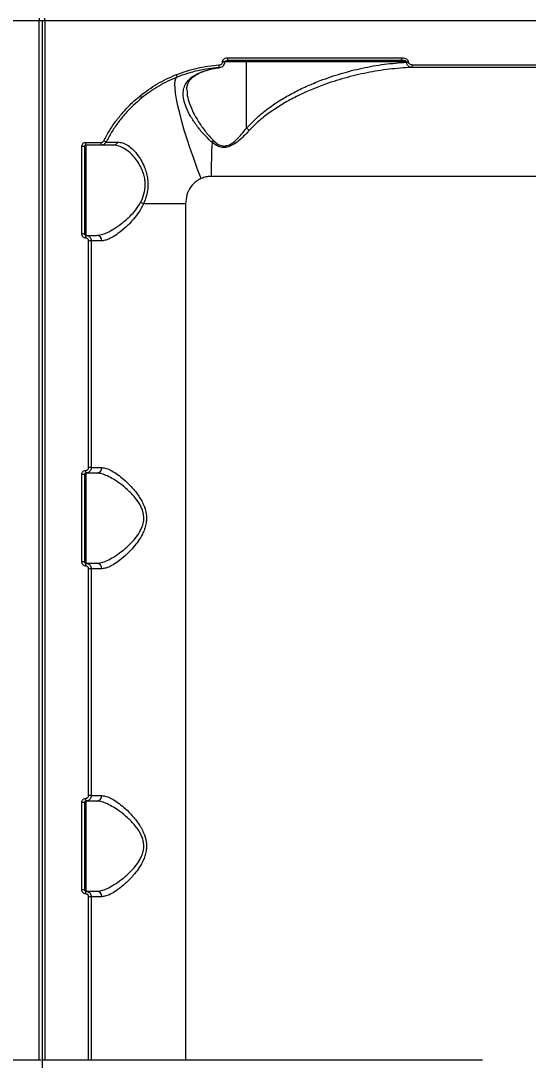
# Model space of a CAD drawing. Header units: millimetres. Extents: x -8422 to 28150, y -6982 to 5510.
# Drawn here: x 17342.7 to 17528.3, y -722.9 to -342.5 of the extents above; entities that cross this region are included whole.
import ezdxf

# ---------------------------------------------------------------- set-up
doc = ezdxf.new("R2010")
doc.units = ezdxf.units.MM
for name, color, linetype in [('DIKOM_ОБЪЕКТ', 7, 'Continuous'), ('DIKOM_РАЗМЕР_ЗОНА', 7, 'Continuous'), ('DIKOM_РАЗМЕР_ОБЪЕКТА', 7, 'Continuous')]:
    doc.layers.add(name, color=color, linetype=linetype)
doc.styles.add('style1', font='arial.ttf', dxfattribs={"width": 0.8})
doc.dimstyles.new('1-50', dxfattribs={"dimtxt": 300, "dimasz": 200, "dimexe": 100, "dimexo": 0, "dimgap": 100, "dimtad": 1, "dimdec": 0, "dimtxsty": 'style1', "dimcen": 0, "dimclrd": 7, "dimclre": 7, "dimadec": 1, "dimazin": 2, "dimtfac": 1, "dimtdec": 0, "dimtmove": 1, "dimatfit": 3, "dimfxl": 0, "dimlwd": 25, "dimlwe": 18, "dimarcsym": 0})

# ---------------------------------------------------------------- blocks, each defined once
blk = doc.blocks.new('*D15')
at = {"layer": 'Defpoints', "color": 0, "transparency": 16777216}
for p in [(19380.28, 3651.45), (27070.13, 3651.45), (15204.41, -3115.19)]:
    blk.add_point(p, dxfattribs=at)
at = {"layer": 'DIKOM_РАЗМЕР_ОБЪЕКТА', "color": 7, "lineweight": 18, "transparency": 16777216}
for p, q in [((19380.28, 3651.45), (27170.13, 3651.45)), ((15204.41, -3115.19), (27170.13, -3115.19))]:
    blk.add_line(p, q, dxfattribs=at)
at = {"layer": 'DIKOM_РАЗМЕР_ОБЪЕКТА', "color": 7, "lineweight": 25, "transparency": 16777216}
blk.add_line((27070.13, -2915.19), (27070.13, 3451.45), dxfattribs=at)
at = {"layer": 'DIKOM_РАЗМЕР_ОБЪЕКТА', "color": 7, "transparency": 16777216}
for points in [[(27036.8, 3451.45), (27103.47, 3451.45), (27070.13, 3651.45)], [(27036.8, -2915.19), (27103.47, -2915.19), (27070.13, -3115.19)]]:
    blk.add_solid(points, dxfattribs=at)
at = {"layer": 'DIKOM_РАЗМЕР_ОБЪЕКТА', "color": 0, "transparency": 16777216, "insert": (26816.96, -135.25), "char_height": 300, "attachment_point": 5, "rotation": 90, "style": 'style1'}
blk.add_mtext('6750', dxfattribs=at)
blk = doc.blocks.new('*D16')
at = {"layer": 'Defpoints', "color": 0, "transparency": 16777216}
for p in [(12490, 1387.95), (23986.61, 1004.03), (12490, -5796.5)]:
    blk.add_point(p, dxfattribs=at)
at = {"layer": 'DIKOM_РАЗМЕР_ОБЪЕКТА', "color": 7, "lineweight": 18, "transparency": 16777216}
for p, q in [((12490, 1387.95), (12490, -5896.5)), ((23986.61, 1004.03), (23986.61, -5896.5))]:
    blk.add_line(p, q, dxfattribs=at)
at = {"layer": 'DIKOM_РАЗМЕР_ОБЪЕКТА', "color": 7, "lineweight": 25, "transparency": 16777216}
blk.add_line((23786.61, -5796.5), (12690, -5796.5), dxfattribs=at)
at = {"layer": 'DIKOM_РАЗМЕР_ОБЪЕКТА', "color": 7, "transparency": 16777216}
for points in [[(12690, -5763.17), (12690, -5829.83), (12490, -5796.5)], [(23786.61, -5763.17), (23786.61, -5829.83), (23986.61, -5796.5)]]:
    blk.add_solid(points, dxfattribs=at)
at = {"layer": 'DIKOM_РАЗМЕР_ОБЪЕКТА', "color": 0, "transparency": 16777216, "insert": (18238.3, -5543.33), "char_height": 300, "attachment_point": 5, "style": 'style1'}
blk.add_mtext('11500', dxfattribs=at)
blk = doc.blocks.new('*D14')
at = {"layer": 'Defpoints', "color": 0, "transparency": 16777216}
for p in [(20684.73, 5148.63), (28049.7, 5148.63), (14575.76, -5055.5)]:
    blk.add_point(p, dxfattribs=at)
at = {"layer": 'DIKOM_РАЗМЕР_ЗОНА', "color": 7, "lineweight": 18, "transparency": 16777216}
for p, q in [((20684.73, 5148.63), (28149.7, 5148.63)), ((14575.76, -5055.5), (28149.7, -5055.5))]:
    blk.add_line(p, q, dxfattribs=at)
at = {"layer": 'DIKOM_РАЗМЕР_ЗОНА', "color": 7, "lineweight": 25, "transparency": 16777216}
blk.add_line((28049.7, -4855.5), (28049.7, 4948.63), dxfattribs=at)
at = {"layer": 'DIKOM_РАЗМЕР_ЗОНА', "color": 7, "transparency": 16777216}
for points in [[(28016.36, 4948.63), (28083.03, 4948.63), (28049.7, 5148.63)], [(28016.36, -4855.5), (28083.03, -4855.5), (28049.7, -5055.5)]]:
    blk.add_solid(points, dxfattribs=at)
at = {"layer": 'DIKOM_РАЗМЕР_ЗОНА', "color": 0, "transparency": 16777216, "insert": (27796.52, -63.59), "char_height": 300, "attachment_point": 5, "rotation": 90, "style": 'style1'}
blk.add_mtext('10200', dxfattribs=at)
blk = doc.blocks.new('*D13')
at = {"layer": 'Defpoints', "color": 0, "transparency": 16777216}
for p in [(10490, 1785.06), (25983.09, 460.53), (10490, -6882.5)]:
    blk.add_point(p, dxfattribs=at)
at = {"layer": 'DIKOM_РАЗМЕР_ЗОНА', "color": 7, "lineweight": 18, "transparency": 16777216}
for p, q in [((10490, 1785.06), (10490, -6982.5)), ((25983.09, 460.53), (25983.09, -6982.5))]:
    blk.add_line(p, q, dxfattribs=at)
at = {"layer": 'DIKOM_РАЗМЕР_ЗОНА', "color": 7, "lineweight": 25, "transparency": 16777216}
blk.add_line((25783.09, -6882.5), (10690, -6882.5), dxfattribs=at)
at = {"layer": 'DIKOM_РАЗМЕР_ЗОНА', "color": 7, "transparency": 16777216}
for points in [[(10690, -6849.17), (10690, -6915.83), (10490, -6882.5)], [(25783.09, -6849.17), (25783.09, -6915.83), (25983.09, -6882.5)]]:
    blk.add_solid(points, dxfattribs=at)
at = {"layer": 'DIKOM_РАЗМЕР_ЗОНА', "color": 0, "transparency": 16777216, "insert": (18236.55, -6629.33), "char_height": 300, "attachment_point": 5, "style": 'style1'}
blk.add_mtext('15500', dxfattribs=at)

msp = doc.modelspace()

# ---------------------------------------------------------------- linework, layer by layer
at = {"layer": 'DIKOM_ОБЪЕКТ', "color": 7, "linetype": 'Continuous', "lineweight": 15}
for p, q in [((17349.42, -342.55), (16930.42, -342.55)), ((17350.42, -342.55), (17349.42, -342.55)), ((17349.42, -722.87), (17349.42, -342.55)), ((17350.42, -342.55), (17350.42, -727.84)), ((17351.43, -342.55), (17350.42, -342.55)), ((17770.42, -342.55), (17351.43, -342.55)), ((17351.43, -342.55), (17351.43, -722.87)), ((17481.72, -357.05), (17418.24, -357.05)), ((17418.4, -356.05), (17482.04, -356.05)), ((17416.44, -357.63), (17416.44, -357.55)), ((17417.28, -357.55), (17416.44, -357.55)), ((17417.28, -357.63), (17416.44, -357.63)), ((17417.28, -357.63), (17417.28, -357.55)), ((17425.23, -357.55), (17417.28, -357.55)), ((17425.23, -381.79), (17425.23, -357.55)), ((17483.76, -357.55), (17425.23, -357.55)), ((17483.76, -357.67), (17483.76, -357.55)), ((17483.76, -357.55), (17484.4, -357.55)), ((17483.76, -357.67), (17484.4, -357.67)), ((17484.4, -357.55), (17484.4, -357.67)), ((17548.62, -359.6), (17485.58, -359.6)), ((17485.88, -358.61), (17549.06, -358.61)), ((17366.46, -387.05), (17372.09, -387.05)), ((17364.96, -420.55), (17364.96, -388.55)), ((17365.92, -388.55), (17364.96, -388.55)), ((17365.92, -388.55), (17365.92, -420.55)), ((17372.04, -388.05), (17366.42, -388.05)), ((17366.42, -388.05), (17366.42, -421.05)), ((17732.42, -399.5), (17412.27, -399.5)), ((17402.93, -409.55), (17387.52, -409.55)), ((17402.93, -409.55), (17402.93, -722.87)), ((17365.92, -420.55), (17364.96, -420.55)), ((17366.42, -421.05), (17370.47, -421.05)), ((17367.46, -506.05), (17367.46, -423.05)), ((17368.42, -423.05), (17367.46, -423.05)), ((17372.28, -423.05), (17368.42, -423.05)), ((17368.42, -423.05), (17368.42, -506.05)), ((17364.96, -540.55), (17364.96, -508.55)), ((17365.92, -508.55), (17364.96, -508.55)), ((17365.92, -508.55), (17365.92, -540.55)), ((17370.47, -508.05), (17366.42, -508.05)), ((17366.42, -508.05), (17366.42, -541.05)), ((17368.42, -506.05), (17367.46, -506.05)), ((17368.42, -506.05), (17372.28, -506.05)), ((17365.92, -540.55), (17364.96, -540.55)), ((17366.42, -541.05), (17370.47, -541.05)), ((17367.46, -626.05), (17367.46, -543.05)), ((17368.42, -543.05), (17367.46, -543.05)), ((17372.28, -543.05), (17368.42, -543.05)), ((17368.42, -543.05), (17368.42, -626.05)), ((17368.42, -626.05), (17367.46, -626.05)), ((17368.42, -626.05), (17372.28, -626.05)), ((17364.96, -660.55), (17364.96, -628.55)), ((17365.92, -628.55), (17364.96, -628.55)), ((17365.92, -628.55), (17365.92, -660.55)), ((17370.47, -628.05), (17366.42, -628.05)), ((17366.42, -628.05), (17366.42, -661.05)), ((17365.92, -660.55), (17364.96, -660.55)), ((17366.42, -661.05), (17370.47, -661.05)), ((17368.42, -663.05), (17367.46, -663.05)), ((17367.46, -722.87), (17367.46, -663.05)), ((17372.28, -663.05), (17368.42, -663.05)), ((17368.42, -663.05), (17368.42, -722.87)), ((17350.13, -722.87), (17189.2, -722.87)), ((17511.48, -722.87), (17350.55, -722.87))]:
    msp.add_line(p, q, dxfattribs=at)
at = {"layer": 'DIKOM_ОБЪЕКТ', "color": 7, "linetype": 'Continuous', "lineweight": 15, "flags": 128}
for points in [[(17425.07, -357.05), (17425.11, -357.06), (17425.14, -357.08), (17425.16, -357.13), (17425.19, -357.19), (17425.21, -357.27), (17425.22, -357.36), (17425.23, -357.45), (17425.23, -357.55)], [(17481.72, -357.05), (17481.78, -357.03), (17481.84, -356.97), (17481.9, -356.88), (17481.95, -356.75), (17481.98, -356.6), (17482.01, -356.43), (17482.03, -356.24), (17482.04, -356.05)], [(17408.63, -400.26), (17407.22, -396.56), (17405.89, -392.91), (17404.64, -389.32), (17403.5, -385.84), (17402.46, -382.51), (17401.55, -379.35), (17400.77, -376.4), (17400.12, -373.68), (17399.62, -371.22), (17399.26, -369.06), (17399.06, -367.2), (17399.02, -365.66), (17399.13, -364.47), (17399.39, -363.63), (17399.81, -363.15)], [(17350.55, -723.96), (17350.55, -723.32), (17350.55, -722.96), (17350.55, -722.87)]]:
    msp.add_lwpolyline(points, dxfattribs=at)
at = {"layer": 'DIKOM_ОБЪЕКТ', "color": 7, "linetype": 'Continuous', "lineweight": 15}
for centre, radius, start, end in [((17458.61, -342.31), 109.19, 179.601, 180.1258), ((17242.24, -342.31), 109.19, 359.8742, 0.399), ((17416.73, -356.29), 1.69, 333.3107, 8.2989), ((17413.19, -359.06), 1.97, 340.7451, 10.0786), ((17484.74, -358.81), 1.16, 316.5667, 10.0574), ((17397.42, -363.31), 2.39, 3.8092, 27.0559), ((17383.72, -372.4), 3.55, 27.4531, 42.8118), ((17359.93, -387.3), 6.53, 353.4225, 2.2085), ((17367.22, -387.3), 4.88, 351.1578, 2.9464), ((17368.81, -395.23), 9.68, 58.8501, 64.491), ((17376.47, -386.29), 1.76, 271.8327, 338.8638), ((17648.54, -399.38), 236.27, 177.0022, 180.0295), ((17408.13, -382.82), 6.12, 316.7536, 324.3214), ((17383.56, -415.91), 7.49, 58.1435, 67.1585), ((17359.94, -421.79), 6.53, 357.7901, 6.5794), ((17370.37, -422.96), 1.91, 357.2476, 86.9555), ((17359.93, -507.3), 6.53, 353.4225, 2.2085), ((17370.37, -506.14), 1.91, 273.0481, 2.7522), ((17359.94, -541.79), 6.53, 357.7901, 6.5794), ((17370.37, -542.95), 1.91, 357.2461, 86.957), ((17359.93, -627.3), 6.53, 353.4225, 2.2085), ((17370.37, -626.14), 1.91, 273.0481, 2.7522), ((17359.94, -661.79), 6.53, 357.7901, 6.5794), ((17370.37, -662.95), 1.91, 357.2461, 86.957)]:
    msp.add_arc(centre, radius, start, end, dxfattribs=at)
for points, knots in [([(17416.44, -357.55), (17416.46, -357.41), (17416.49, -357.13), (17416.73, -356.72), (17417.16, -356.35), (17417.75, -356.09), (17418.19, -356.06), (17418.4, -356.05)], [0, 0, 0, 0, 0.152246, 0.30406, 0.508034, 0.773253, 1, 1, 1, 1]), ([(17417.29, -357.59), (17417.29, -357.57), (17417.28, -357.54), (17417.29, -357.48), (17417.34, -357.4), (17417.47, -357.26), (17417.74, -357.11), (17418.02, -357.04), (17418.2, -357.05), (17418.24, -357.05)], [0, 0, 0, 0, 0.036212, 0.077247, 0.141976, 0.291395, 0.542917, 0.918422, 1, 1, 1, 1]), ([(17483.76, -357.55), (17483.76, -357.53), (17483.76, -357.49), (17483.71, -357.43), (17483.57, -357.32), (17482.91, -357.08), (17482.25, -357.06), (17481.72, -357.05)], [0, 0, 0, 0, 0.023301, 0.051969, 0.104291, 0.273403, 1, 1, 1, 1]), ([(17482.04, -356.05), (17482.35, -356.07), (17482.94, -356.11), (17483.68, -356.42), (17484.13, -356.81), (17484.36, -357.18), (17484.39, -357.42), (17484.4, -357.55)], [0, 0, 0, 0, 0.308925, 0.592339, 0.769745, 0.8845, 1, 1, 1, 1]), ([(17399.55, -362.23), (17402.05, -361.34), (17407.12, -359.55), (17412.44, -358.99), (17415.13, -358.71)], [0, 0, 0, 0, 0.493766, 1, 1, 1, 1]), ([(17415.05, -359.71), (17412.48, -359.98), (17407.28, -360.52), (17402.32, -362.27), (17399.81, -363.15)], [0, 0, 0, 0, 0.493771, 1, 1, 1, 1]), ([(17408.17, -361.53), (17409.15, -361.16), (17411.41, -360.31), (17413.74, -359.93), (17415.05, -359.71)], [0, 0, 0, 0, 0.436573, 1, 1, 1, 1]), ([(17408.51, -361.51), (17408.78, -361.39), (17409.92, -360.87), (17412.02, -360.28), (17414, -359.82), (17415.07, -359.73), (17415.21, -359.71)], [0, 0, 0, 0, 0.122504, 0.529341, 0.938051, 1, 1, 1, 1]), ([(17415.13, -358.71), (17415.3, -358.69), (17415.63, -358.64), (17416.03, -358.41), (17416.3, -358.13), (17416.43, -357.86), (17416.44, -357.7), (17416.44, -357.63)], [0, 0, 0, 0, 0.271837, 0.53879, 0.737557, 0.896603, 1, 1, 1, 1]), ([(17415.2, -359.69), (17415.24, -359.68), (17415.6, -359.67), (17416.18, -359.43), (17416.82, -358.93), (17417.18, -358.32), (17417.32, -357.86), (17417.28, -357.64), (17417.28, -357.63)], [0, 0, 0, 0, 0.038184, 0.333117, 0.574991, 0.790918, 0.993555, 1, 1, 1, 1]), ([(17425.24, -381.8), (17426.49, -380.49), (17429, -377.85), (17433.24, -374.48), (17437.7, -371.47), (17442.36, -368.82), (17447.19, -366.46), (17453, -364.04), (17459.78, -361.75), (17467.61, -359.77), (17475.62, -358.33), (17481.05, -357.89), (17483.76, -357.67)], [0, 0, 0, 0, 0.082281, 0.165562, 0.247513, 0.329488, 0.412922, 0.496368, 0.620904, 0.745452, 0.872727, 1, 1, 1, 1]), ([(17485.58, -359.6), (17482.85, -359.79), (17477.39, -360.16), (17469.22, -361.5), (17461.1, -363.41), (17452.43, -366.2), (17444.98, -369.38), (17438.76, -372.75), (17434.19, -375.7), (17429.93, -378.93), (17427.42, -381.45), (17426.23, -382.64)], [0, 0, 0, 0, 0.126973, 0.253955, 0.383671, 0.513376, 0.674674, 0.756563, 0.838428, 0.923822, 1, 1, 1, 1]), ([(17485.58, -359.6), (17485.34, -359.57), (17484.88, -359.5), (17484.32, -359.09), (17483.99, -358.6), (17483.81, -358.13), (17483.78, -357.83), (17483.76, -357.67)], [0, 0, 0, 0, 0.273615, 0.537229, 0.720798, 0.856561, 1, 1, 1, 1]), ([(17484.4, -357.67), (17484.41, -357.75), (17484.43, -357.91), (17484.58, -358.14), (17484.86, -358.38), (17485.31, -358.57), (17485.68, -358.59), (17485.88, -358.61)], [0, 0, 0, 0, 0.119, 0.237472, 0.412332, 0.691062, 1, 1, 1, 1]), ([(17386.32, -369.99), (17388.36, -368.46), (17392.48, -365.36), (17397.17, -363.28), (17399.55, -362.23)], [0, 0, 0, 0, 0.494184, 1, 1, 1, 1]), ([(17399.81, -363.15), (17397.54, -364.16), (17392.94, -366.2), (17388.91, -369.23), (17386.87, -370.76)], [0, 0, 0, 0, 0.494165, 1, 1, 1, 1]), ([(17412.59, -387.02), (17411.55, -386.05), (17409.45, -384.1), (17406.89, -380.8), (17404.66, -377.49), (17403.06, -374.29), (17402.15, -371.37), (17401.95, -368.87), (17402.4, -366.69), (17403.4, -364.83), (17405.05, -363.19), (17406.76, -362.14), (17407.91, -361.64), (17408.17, -361.53)], [0, 0, 0, 0, 0.103938, 0.208058, 0.321367, 0.434614, 0.535133, 0.63557, 0.720266, 0.804897, 0.890154, 0.975335, 1, 1, 1, 1]), ([(17403.41, -367.8), (17403.41, -367.51), (17403.41, -366.76), (17403.7, -365.7), (17404.23, -364.62), (17405, -363.68), (17405.99, -362.82), (17407.15, -362.08), (17408.1, -361.66), (17408.51, -361.48)], [0, 0, 0, 0, 0.106784, 0.277323, 0.456355, 0.60023, 0.738893, 0.885844, 1, 1, 1, 1]), ([(17408.49, -361.47), (17408.48, -361.48), (17408.41, -361.53), (17408.29, -361.53), (17408.18, -361.53), (17408.17, -361.53)], [0, 0, 0, 0, 0.089064, 0.858563, 1, 1, 1, 1]), ([(17403.44, -367.79), (17403.45, -368.48), (17403.48, -370.09), (17404.32, -372.95), (17405.79, -376.33), (17407.84, -379.81), (17410.21, -383.27), (17412.14, -385.35), (17413.11, -386.4)], [0, 0, 0, 0, 0.123248, 0.289169, 0.473255, 0.661612, 0.829238, 1, 1, 1, 1]), ([(17372.98, -386.5), (17373.65, -385.26), (17374.99, -382.77), (17377.37, -379.27), (17380.05, -375.95), (17383.01, -372.81), (17385.22, -370.93), (17386.32, -369.99)], [0, 0, 0, 0, 0.197682, 0.395382, 0.593091, 0.796542, 1, 1, 1, 1]), ([(17386.87, -370.76), (17384.8, -372.6), (17381.68, -375.39), (17378.19, -379.78), (17375.8, -383.26), (17374.47, -385.73), (17373.82, -386.95)], [0, 0, 0, 0, 0.395172, 0.598677, 0.802182, 1, 1, 1, 1]), ([(17426.23, -382.64), (17425.55, -383.37), (17424.29, -384.71), (17422.28, -386.56), (17420.3, -387.98), (17418.26, -388.87), (17416.29, -388.97), (17414.34, -388.32), (17413.23, -387.49), (17412.59, -387.02)], [0, 0, 0, 0, 0.183984, 0.340164, 0.495661, 0.624194, 0.737478, 0.849215, 1, 1, 1, 1]), ([(17413.11, -386.4), (17413.67, -386.89), (17414.62, -387.74), (17416.26, -388.39), (17417.38, -388.39), (17418.55, -388.13), (17419.99, -387.38), (17421.74, -385.89), (17423.51, -383.95), (17424.62, -382.56), (17425.23, -381.79)], [0, 0, 0, 0, 0.150401, 0.257908, 0.342075, 0.365559, 0.490504, 0.648812, 0.807934, 1, 1, 1, 1]), ([(17425.23, -381.79), (17425.23, -381.8), (17425.23, -381.8), (17425.24, -381.8), (17425.24, -381.8), (17425.24, -381.8)], [0, 0, 0, 0, 0.412106, 0.770263, 1, 1, 1, 1]), ([(17426.23, -382.64), (17426.2, -382.62), (17426.04, -382.5), (17425.69, -382.23), (17425.4, -381.95), (17425.24, -381.8)], [0, 0, 0, 0, 0.092748, 0.497847, 1, 1, 1, 1]), ([(17364.96, -388.55), (17364.96, -388.44), (17364.98, -388.16), (17365.16, -387.74), (17365.5, -387.36), (17365.95, -387.1), (17366.29, -387.06), (17366.46, -387.05)], [0, 0, 0, 0, 0.140648, 0.355134, 0.56992, 0.784923, 1, 1, 1, 1]), ([(17373.82, -386.95), (17373.79, -387), (17373.66, -387.25), (17373.31, -387.63), (17372.71, -387.98), (17372.26, -388.02), (17372.04, -388.05)], [0, 0, 0, 0, 0.080653, 0.387078, 0.693538, 1, 1, 1, 1]), ([(17372.09, -387.05), (17372.2, -387.04), (17372.43, -387.01), (17372.73, -386.84), (17372.9, -386.65), (17372.97, -386.52), (17372.98, -386.5)], [0, 0, 0, 0, 0.306869, 0.61342, 0.919417, 1, 1, 1, 1]), ([(17373.82, -386.95), (17373.92, -386.95), (17374.11, -386.95), (17375.52, -386.94), (17377, -386.93), (17377.86, -386.92), (17378.11, -386.92)], [0, 0, 0, 0, 0.336234, 0.682235, 0.908789, 1, 1, 1, 1]), ([(17378.11, -386.92), (17378.72, -386.98), (17379.97, -387.1), (17381.88, -388.11), (17383.79, -389.69), (17385.49, -391.68), (17386.93, -393.98), (17387.97, -396.19), (17388.69, -398.44), (17389.1, -400.58), (17389.21, -402.86), (17388.91, -405.7), (17388.21, -407.95), (17387.61, -409.33), (17387.52, -409.55)], [0, 0, 0, 0, 0.10848, 0.220217, 0.327644, 0.438307, 0.5238, 0.611506, 0.674511, 0.739085, 0.802771, 0.868894, 0.979731, 1, 1, 1, 1]), ([(17366.42, -388.05), (17366.37, -388.05), (17366.25, -388.06), (17366.1, -388.15), (17365.99, -388.28), (17365.93, -388.42), (17365.93, -388.51), (17365.92, -388.55)], [0, 0, 0, 0, 0.215326, 0.430496, 0.645384, 0.859596, 1, 1, 1, 1]), ([(17376.52, -388.05), (17375.68, -388.05), (17373.94, -388.05), (17372.36, -388.05), (17372.15, -388.05), (17372.04, -388.05)], [0, 0, 0, 0, 0.31752, 0.653918, 1, 1, 1, 1]), ([(17386.47, -409.01), (17386.57, -408.81), (17387.2, -407.56), (17387.9, -405.57), (17388.21, -403.07), (17388.16, -401.66), (17387.98, -400.23), (17387.66, -398.79), (17386.9, -396.72), (17385.8, -394.65), (17384.29, -392.54), (17382.5, -390.66), (17380.52, -389.2), (17378.49, -388.23), (17377.19, -388.11), (17376.52, -388.05)], [0, 0, 0, 0, 0.0201, 0.128725, 0.185269, 0.244004, 0.254864, 0.316793, 0.380589, 0.466421, 0.554631, 0.663823, 0.776164, 0.886558, 1, 1, 1, 1]), ([(17408.63, -400.26), (17408.11, -400.52), (17406.65, -401.27), (17404.73, -403.28), (17403.21, -406.23), (17403.02, -408.43), (17402.93, -409.55)], [0, 0, 0, 0, 0.152944, 0.42837, 0.711434, 1, 1, 1, 1]), ([(17412.27, -399.5), (17412.21, -399.5), (17411.57, -399.5), (17410.32, -399.63), (17409.2, -400.04), (17408.63, -400.26)], [0, 0, 0, 0, 0.046779, 0.514255, 1, 1, 1, 1]), ([(17370.47, -421.05), (17371.01, -421), (17372.17, -420.89), (17374.28, -420.06), (17376.8, -418.69), (17379.65, -416.71), (17382.39, -414.33), (17384.78, -411.79), (17385.9, -409.94), (17386.47, -409.01)], [0, 0, 0, 0, 0.122709, 0.26246, 0.406017, 0.574922, 0.748262, 0.872367, 1, 1, 1, 1]), ([(17387.52, -409.55), (17386.99, -410.57), (17385.95, -412.62), (17383.67, -415.46), (17381.06, -418.17), (17378.33, -420.39), (17375.91, -421.94), (17373.9, -422.87), (17372.79, -422.99), (17372.28, -423.05)], [0, 0, 0, 0, 0.128151, 0.256739, 0.426815, 0.596877, 0.737309, 0.877571, 1, 1, 1, 1]), ([(17366.46, -422.05), (17366.35, -422.04), (17366.07, -422.02), (17365.65, -421.84), (17365.27, -421.5), (17365.01, -421.05), (17364.97, -420.72), (17364.96, -420.55)], [0, 0, 0, 0, 0.141819, 0.356667, 0.571273, 0.785715, 1, 1, 1, 1]), ([(17365.92, -420.55), (17365.93, -420.6), (17365.94, -420.72), (17366.03, -420.87), (17366.15, -420.98), (17366.29, -421.04), (17366.39, -421.04), (17366.42, -421.05)], [0, 0, 0, 0, 0.214016, 0.428182, 0.642988, 0.858102, 1, 1, 1, 1]), ([(17366.42, -421.05), (17366.57, -421.06), (17366.94, -421.08), (17367.51, -421.32), (17368.01, -421.77), (17368.36, -422.37), (17368.4, -422.82), (17368.42, -423.05)], [0, 0, 0, 0, 0.141741, 0.356409, 0.570949, 0.785469, 1, 1, 1, 1]), ([(17367.46, -423.05), (17367.45, -422.93), (17367.43, -422.71), (17367.26, -422.41), (17367, -422.18), (17366.72, -422.06), (17366.54, -422.05), (17366.46, -422.05)], [0, 0, 0, 0, 0.214225, 0.428515, 0.643074, 0.857949, 1, 1, 1, 1]), ([(17364.96, -508.55), (17364.96, -508.44), (17364.98, -508.16), (17365.16, -507.74), (17365.5, -507.36), (17365.95, -507.1), (17366.29, -507.06), (17366.46, -507.05)], [0, 0, 0, 0, 0.140648, 0.355134, 0.56992, 0.784923, 1, 1, 1, 1]), ([(17366.42, -508.05), (17366.37, -508.05), (17366.25, -508.06), (17366.1, -508.15), (17365.99, -508.28), (17365.93, -508.42), (17365.93, -508.51), (17365.92, -508.55)], [0, 0, 0, 0, 0.215326, 0.430496, 0.645384, 0.859596, 1, 1, 1, 1]), ([(17368.42, -506.05), (17368.41, -506.19), (17368.39, -506.56), (17368.15, -507.13), (17367.7, -507.64), (17367.1, -507.98), (17366.65, -508.02), (17366.42, -508.05)], [0, 0, 0, 0, 0.140738, 0.355445, 0.570256, 0.785119, 1, 1, 1, 1]), ([(17366.46, -507.05), (17366.57, -507.04), (17366.8, -507.01), (17367.1, -506.84), (17367.33, -506.59), (17367.45, -506.31), (17367.46, -506.12), (17367.46, -506.05)], [0, 0, 0, 0, 0.215192, 0.430177, 0.644974, 0.859427, 1, 1, 1, 1]), ([(17370.47, -541.05), (17371, -541), (17372.13, -540.9), (17374.21, -540.1), (17376.73, -538.74), (17379.57, -536.77), (17382.25, -534.48), (17384.46, -532.1), (17385.91, -530.11), (17386.9, -528.2), (17387.55, -526.27), (17387.7, -524.54), (17387.5, -522.92), (17387.18, -521.63), (17386.23, -519.44), (17384.4, -516.84), (17381.72, -514.11), (17379.03, -511.93), (17376.53, -510.25), (17374.32, -509.06), (17372.24, -508.22), (17371.07, -508.11), (17370.47, -508.05)], [0, 0, 0, 0, 0.050714, 0.109916, 0.170724, 0.24265, 0.316473, 0.363749, 0.411988, 0.440047, 0.468859, 0.5101, 0.521086, 0.546818, 0.573408, 0.636932, 0.704613, 0.77415, 0.830253, 0.887331, 0.942881, 1, 1, 1, 1]), ([(17372.28, -506.05), (17372.84, -506.11), (17373.95, -506.24), (17375.92, -507.17), (17378.05, -508.51), (17380.42, -510.4), (17383, -512.85), (17385.56, -515.94), (17387.6, -519.34), (17388.55, -522.46), (17388.67, -524.9), (17388.45, -526.78), (17387.93, -528.62), (17387.01, -530.73), (17385.63, -532.98), (17383.53, -535.63), (17380.98, -538.24), (17378.26, -540.44), (17375.85, -541.98), (17373.86, -542.88), (17372.78, -542.99), (17372.28, -543.05)], [0, 0, 0, 0, 0.055476, 0.111024, 0.166497, 0.222005, 0.290024, 0.357963, 0.422676, 0.477408, 0.505248, 0.533094, 0.562711, 0.592375, 0.64043, 0.688581, 0.760327, 0.832062, 0.891, 0.949868, 1, 1, 1, 1]), ([(17366.46, -542.05), (17366.35, -542.04), (17366.07, -542.02), (17365.65, -541.84), (17365.27, -541.5), (17365.01, -541.05), (17364.97, -540.72), (17364.96, -540.55)], [0, 0, 0, 0, 0.141819, 0.356667, 0.571273, 0.785715, 1, 1, 1, 1]), ([(17365.92, -540.55), (17365.93, -540.6), (17365.94, -540.72), (17366.03, -540.87), (17366.15, -540.98), (17366.29, -541.04), (17366.39, -541.04), (17366.42, -541.05)], [0, 0, 0, 0, 0.214016, 0.428182, 0.642988, 0.858102, 1, 1, 1, 1]), ([(17366.42, -541.05), (17366.57, -541.06), (17366.94, -541.08), (17367.51, -541.32), (17368.01, -541.77), (17368.36, -542.37), (17368.4, -542.82), (17368.42, -543.05)], [0, 0, 0, 0, 0.141741, 0.356409, 0.570949, 0.785469, 1, 1, 1, 1]), ([(17367.46, -543.05), (17367.45, -542.93), (17367.43, -542.71), (17367.26, -542.41), (17367, -542.18), (17366.72, -542.06), (17366.54, -542.05), (17366.46, -542.05)], [0, 0, 0, 0, 0.214225, 0.428515, 0.643074, 0.857949, 1, 1, 1, 1]), ([(17364.96, -628.55), (17364.96, -628.44), (17364.98, -628.16), (17365.16, -627.74), (17365.5, -627.36), (17365.95, -627.1), (17366.29, -627.06), (17366.46, -627.05)], [0, 0, 0, 0, 0.140648, 0.355134, 0.56992, 0.784923, 1, 1, 1, 1]), ([(17368.42, -626.05), (17368.41, -626.19), (17368.39, -626.56), (17368.15, -627.13), (17367.7, -627.64), (17367.1, -627.98), (17366.65, -628.02), (17366.42, -628.05)], [0, 0, 0, 0, 0.140738, 0.355445, 0.570256, 0.785119, 1, 1, 1, 1]), ([(17366.46, -627.05), (17366.57, -627.04), (17366.8, -627.01), (17367.1, -626.84), (17367.33, -626.59), (17367.45, -626.31), (17367.46, -626.12), (17367.46, -626.05)], [0, 0, 0, 0, 0.21521, 0.430164, 0.644965, 0.859424, 1, 1, 1, 1]), ([(17372.28, -626.05), (17372.84, -626.11), (17373.95, -626.24), (17375.92, -627.17), (17378.05, -628.51), (17380.42, -630.4), (17383, -632.85), (17385.56, -635.94), (17387.6, -639.34), (17388.55, -642.46), (17388.67, -644.9), (17388.45, -646.78), (17387.93, -648.62), (17387.01, -650.73), (17385.63, -652.98), (17383.53, -655.63), (17380.98, -658.24), (17378.26, -660.44), (17375.85, -661.98), (17373.86, -662.88), (17372.78, -662.99), (17372.28, -663.05)], [0, 0, 0, 0, 0.055476, 0.111024, 0.166497, 0.222005, 0.290024, 0.357962, 0.422677, 0.477408, 0.505246, 0.533094, 0.562709, 0.592375, 0.640431, 0.688581, 0.760327, 0.832062, 0.891, 0.949868, 1, 1, 1, 1]), ([(17366.42, -628.05), (17366.37, -628.05), (17366.25, -628.06), (17366.1, -628.15), (17365.99, -628.28), (17365.93, -628.42), (17365.93, -628.51), (17365.92, -628.55)], [0, 0, 0, 0, 0.215326, 0.430496, 0.645384, 0.859596, 1, 1, 1, 1]), ([(17370.47, -661.05), (17371, -661), (17372.13, -660.9), (17374.21, -660.1), (17376.73, -658.74), (17379.57, -656.77), (17382.25, -654.48), (17384.46, -652.1), (17385.91, -650.11), (17386.9, -648.2), (17387.55, -646.27), (17387.7, -644.54), (17387.5, -642.92), (17387.18, -641.63), (17386.23, -639.44), (17384.4, -636.84), (17381.72, -634.11), (17379.03, -631.93), (17376.53, -630.25), (17374.32, -629.06), (17372.24, -628.22), (17371.07, -628.11), (17370.47, -628.05)], [0, 0, 0, 0, 0.050714, 0.109916, 0.170724, 0.24265, 0.316473, 0.363749, 0.411988, 0.440047, 0.468859, 0.5101, 0.521086, 0.546818, 0.573408, 0.636932, 0.704613, 0.77415, 0.830253, 0.887331, 0.942881, 1, 1, 1, 1]), ([(17366.46, -662.05), (17366.35, -662.04), (17366.07, -662.02), (17365.65, -661.84), (17365.27, -661.5), (17365.01, -661.05), (17364.97, -660.72), (17364.96, -660.55)], [0, 0, 0, 0, 0.141819, 0.356667, 0.571273, 0.785715, 1, 1, 1, 1]), ([(17365.92, -660.55), (17365.93, -660.6), (17365.94, -660.72), (17366.03, -660.87), (17366.15, -660.98), (17366.29, -661.04), (17366.39, -661.04), (17366.42, -661.05)], [0, 0, 0, 0, 0.214016, 0.428182, 0.642988, 0.858102, 1, 1, 1, 1]), ([(17366.42, -661.05), (17366.57, -661.06), (17366.94, -661.08), (17367.51, -661.32), (17368.01, -661.77), (17368.36, -662.37), (17368.4, -662.82), (17368.42, -663.05)], [0, 0, 0, 0, 0.141741, 0.356409, 0.570949, 0.785469, 1, 1, 1, 1]), ([(17367.46, -663.05), (17367.45, -662.93), (17367.43, -662.71), (17367.26, -662.41), (17367, -662.18), (17366.72, -662.06), (17366.54, -662.05), (17366.46, -662.05)], [0, 0, 0, 0, 0.214225, 0.428515, 0.643074, 0.857949, 1, 1, 1, 1])]:
    msp.add_open_spline(points, degree=3, knots=knots, dxfattribs=at)

# ---------------------------------------------------------------- dimensions: what is measured, and where the dimension line sits
at = {"layer": 'DIKOM_РАЗМЕР_ЗОНА'}
dim = msp.add_linear_dim(base=(28049.7, 5148.63), p1=(14575.76, -5055.5), p2=(20684.73, 5148.63), angle=270, text='10200', dimstyle='1-50', override={"dimscale": 1, "dimtix": 0, "dimtofl": 1, "dimtmove": 1, "dimatfit": 3}, dxfattribs=at)
dim.commit()
dim.dimension.update_dxf_attribs({"geometry": '*D14', "text_midpoint": (28049.7, -63.59), "dimtype": 160})
dim = msp.add_linear_dim(base=(10490, -6882.5), p1=(25983.09, 460.53), p2=(10490, 1785.06), angle=180, text='15500', dimstyle='1-50', dxfattribs=at)
dim.commit()
dim.dimension.update_dxf_attribs({"geometry": '*D13', "text_midpoint": (18236.55, -6882.5), "dimtype": 160})
at = {"layer": 'DIKOM_РАЗМЕР_ОБЪЕКТА'}
dim = msp.add_linear_dim(base=(27070.13, 3651.45), p1=(15204.41, -3115.19), p2=(19380.28, 3651.45), angle=270, text='6750', dimstyle='1-50', override={"dimscale": 1, "dimtix": 0, "dimtofl": 1, "dimtmove": 1, "dimatfit": 3}, dxfattribs=at)
dim.commit()
dim.dimension.update_dxf_attribs({"geometry": '*D15', "text_midpoint": (27070.13, -135.25), "dimtype": 160})
dim = msp.add_linear_dim(base=(12490, -5796.5), p1=(23986.61, 1004.03), p2=(12490, 1387.95), angle=180, text='11500', dimstyle='1-50', dxfattribs=at)
dim.commit()
dim.dimension.update_dxf_attribs({"geometry": '*D16', "text_midpoint": (18238.3, -5796.5), "dimtype": 160})

doc.saveas('drawing.dxf')
